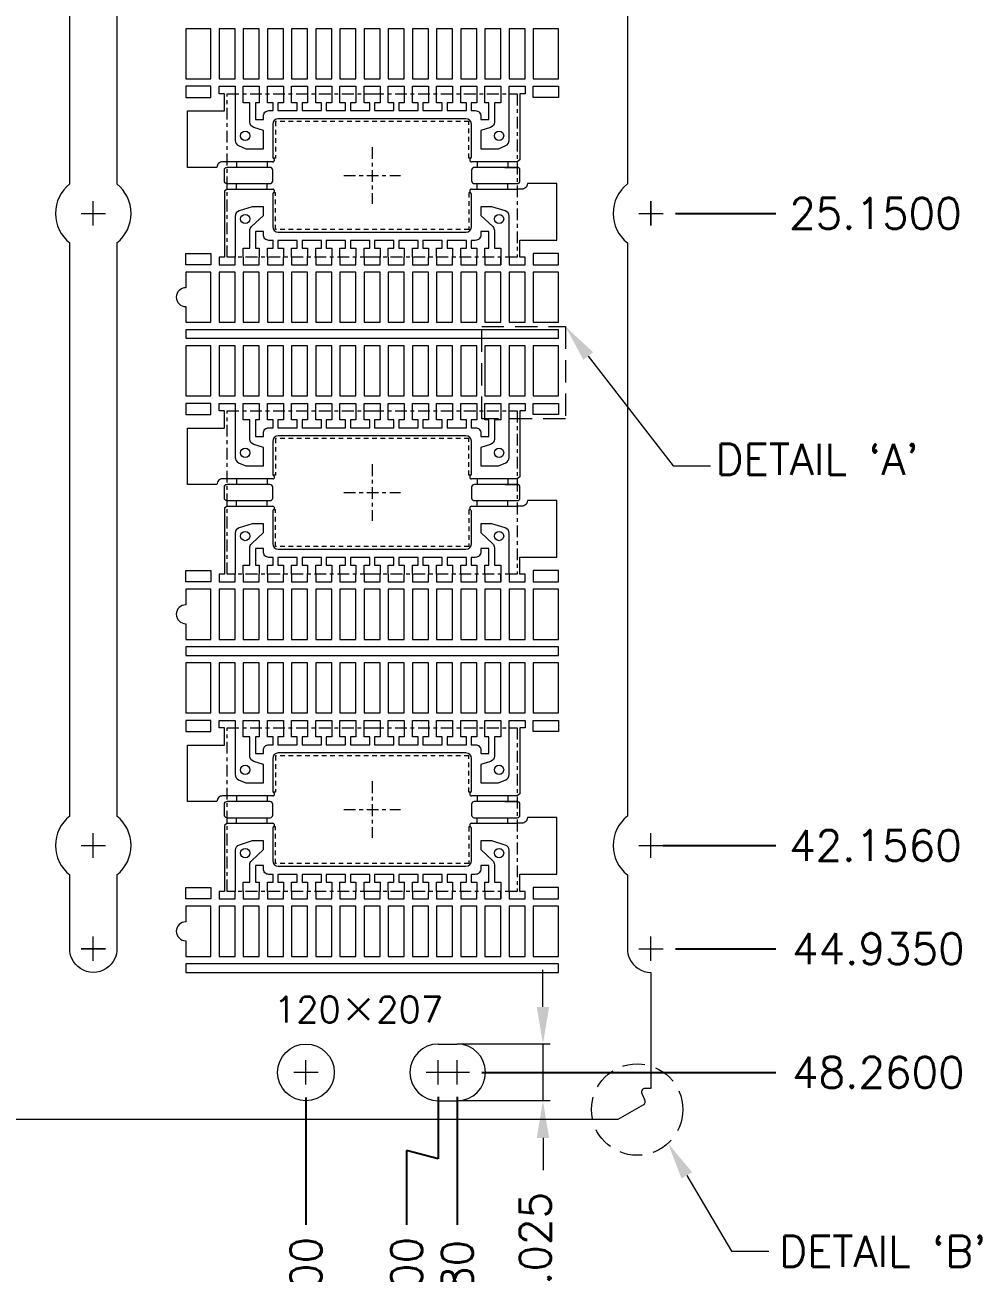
# Model space of a CAD drawing. Extents: x -116 to 0, y -11 to 99.
# Drawn here: x -82.67 to -56.95, y 32.88 to 66.46 of the extents above; entities that cross this region are included whole.
import ezdxf

# ---------------------------------------------------------------- set-up
doc = ezdxf.new("R2010")
doc.units = 0
for name, pattern in [('ACISOWELD', [3, 2, -1]), ('AM_ISO02W050', [7.5, 6, -1.5]), ('CENTER', [50.8, 31.75, -6.35, 6.35, -6.35]), ('HIDDEN2', [0.1875, 0.125, -0.0625])]:
    doc.linetypes.add(name, pattern=pattern)
doc.layers.get('0').update_dxf_attribs({"lineweight": 15})
for name, color, linetype, lineweight in [('AM_3', 6, 'AM_ISO02W050', 9), ('AM_4', 3, 'Continuous', 5), ('CEN', 1, 'CENTER', 13), ('OUTTER', 7, 'Continuous', 15), ('标注', 3, 'Continuous', 9)]:
    doc.layers.add(name, color=color, linetype=linetype, lineweight=lineweight)
doc.layers.add('DIM', color=3, linetype='Continuous')
doc.styles.add('SIMPLEX', font='SIMPLEX.SHX', dxfattribs={"height": 0.15})
doc.styles.get("Standard").update_dxf_attribs({"font": 'simplex.shx', "height": 0.8333})
doc.dimstyles.get("Standard").update_dxf_attribs({"dimtxt": 0.8333, "dimasz": 1, "dimexe": 0.06, "dimexo": 0.333, "dimgap": 0.3, "dimtad": 0, "dimtoh": 1, "dimdec": 4, "dimrnd": 0.0005, "dimzin": 0, "dimdsep": 46, "dimtxsty": 'Standard', "dimcen": 0, "dimadec": 0, "dimazin": 0, "dimtfac": 1, "dimtdec": 3, "dimtofl": 0, "dimtmove": 0, "dimatfit": 3, "dimfxl": 1, "dimtolj": 1, "dimtzin": 0, "dimarcsym": 0})

# ---------------------------------------------------------------- blocks, each defined once
blk = doc.blocks.new('210X120单元')
at = {"color": 7, "lineweight": 15}
for p, q in [((56.495, -89.15), (56.495, -90.021)), ((61.695, -89), (56.645, -89)), ((61.845, -90.021), (61.845, -89.15)), ((56.495, -90.158), (55.27, -90.158)), ((56.545, -90.108), (56.545, -90.108)), ((61.795, -90.108), (61.795, -90.108)), ((63.07, -90.158), (61.845, -90.158)), ((55.27, -90.893), (55.908, -90.893)), ((55.908, -90.893), (56.495, -90.893)), ((56.545, -90.943), (56.545, -90.943)), ((61.795, -90.943), (61.795, -90.943)), ((61.845, -90.893), (63.07, -90.893)), ((63.07, -90.893), (63.07, -90.893)), ((56.495, -91.03), (56.495, -91.9)), ((61.845, -91.9), (61.845, -91.03)), ((56.645, -92.05), (61.695, -92.05))]:
    blk.add_line(p, q, dxfattribs=at)
for points in [[(55.485, -88.325), (55.485, -89.585, 0.298093), (55.575, -89.722), (55.771, -89.808), (56.245, -89.808), (56.245, -89.313), (55.985, -89.23, -0.327255), (55.88, -89.087), (55.88, -88.57), (55.705, -88.57), (55.705, -88.325)], [(56.135, -88.325), (56.135, -88.57), (56.03, -88.57), (56.03, -89.02), (56.244, -89.02), (56.244, -88.93, -0.414214), (56.394, -88.78), (56.505, -88.78), (56.505, -88.57), (56.355, -88.57), (56.355, -88.325)], [(61.985, -88.325), (61.985, -88.57), (61.835, -88.57), (61.835, -88.78), (61.946, -88.78, -0.414214), (62.096, -88.93), (62.096, -89.02), (62.31, -89.02), (62.31, -88.57), (62.205, -88.57), (62.205, -88.325)], [(62.635, -88.325), (62.635, -88.57), (62.46, -88.57), (62.46, -89.087, -0.327255), (62.355, -89.23), (62.095, -89.313), (62.095, -89.808), (62.569, -89.808), (62.765, -89.722, 0.298093), (62.855, -89.585), (62.855, -88.325)], [(55.27, -90.743), (56.425, -90.743, 0.414214), (56.495, -90.673), (56.495, -90.378, 0.414214), (56.425, -90.308), (55.27, -90.308)], [(63.07, -90.308), (61.915, -90.308, 0.414214), (61.845, -90.378), (61.845, -90.673, 0.414214), (61.915, -90.743), (63.075, -90.743)], [(55.705, -92.725), (55.705, -92.48), (55.88, -92.48), (55.88, -92.009, -0.204962), (55.926, -91.901), (56.245, -91.597), (56.245, -91.367), (55.946, -91.367), (55.59, -91.478, 0.327774), (55.485, -91.621), (55.485, -92.725)], [(62.855, -92.725), (62.855, -91.621, 0.327774), (62.75, -91.478), (62.394, -91.367), (62.095, -91.367), (62.095, -91.597), (62.413, -91.901, -0.204962), (62.46, -92.009), (62.46, -92.48), (62.635, -92.48), (62.635, -92.725)], [(56.355, -92.725), (56.355, -92.48), (56.505, -92.48), (56.505, -92.27), (56.394, -92.27, -0.414214), (56.244, -92.12), (56.244, -92.03), (56.03, -92.03), (56.03, -92.48), (56.135, -92.48), (56.135, -92.725)], [(62.205, -92.725), (62.205, -92.48), (62.31, -92.48), (62.31, -92.03), (62.096, -92.03), (62.096, -92.12, -0.414214), (61.946, -92.27), (61.835, -92.27), (61.835, -92.48), (61.985, -92.48), (61.985, -92.725)]]:
    blk.add_lwpolyline(points, format="xyb", dxfattribs=at)
for points in [[(56.785, -88.325), (56.785, -88.57), (56.635, -88.57), (56.635, -88.78), (57.155, -88.78), (57.155, -88.57), (57.005, -88.57), (57.005, -88.325)], [(57.435, -88.325), (57.435, -88.57), (57.285, -88.57), (57.285, -88.78), (57.805, -88.78), (57.805, -88.57), (57.655, -88.57), (57.655, -88.325)], [(58.085, -88.325), (58.085, -88.57), (57.935, -88.57), (57.935, -88.78), (58.455, -88.78), (58.455, -88.57), (58.305, -88.57), (58.305, -88.325)], [(58.735, -88.325), (58.735, -88.57), (58.585, -88.57), (58.585, -88.78), (59.105, -88.78), (59.105, -88.57), (58.955, -88.57), (58.955, -88.325)], [(59.385, -88.325), (59.385, -88.57), (59.235, -88.57), (59.235, -88.78), (59.755, -88.78), (59.755, -88.57), (59.605, -88.57), (59.605, -88.325)], [(60.035, -88.325), (60.035, -88.57), (59.885, -88.57), (59.885, -88.78), (60.405, -88.78), (60.405, -88.57), (60.255, -88.57), (60.255, -88.325)], [(60.685, -88.325), (60.685, -88.57), (60.535, -88.57), (60.535, -88.78), (61.055, -88.78), (61.055, -88.57), (60.905, -88.57), (60.905, -88.325)], [(61.335, -88.325), (61.335, -88.57), (61.185, -88.57), (61.185, -88.78), (61.705, -88.78), (61.705, -88.57), (61.555, -88.57), (61.555, -88.325)], [(62.74, -90.308), (63.07, -90.308)], [(62.74, -90.743), (63.07, -90.743)], [(57.005, -92.725), (57.005, -92.48), (57.155, -92.48), (57.155, -92.27), (56.635, -92.27), (56.635, -92.48), (56.785, -92.48), (56.785, -92.725)], [(57.655, -92.725), (57.655, -92.48), (57.805, -92.48), (57.805, -92.27), (57.285, -92.27), (57.285, -92.48), (57.435, -92.48), (57.435, -92.725)], [(58.305, -92.725), (58.305, -92.48), (58.455, -92.48), (58.455, -92.27), (57.935, -92.27), (57.935, -92.48), (58.085, -92.48), (58.085, -92.725)], [(58.955, -92.725), (58.955, -92.48), (59.105, -92.48), (59.105, -92.27), (58.585, -92.27), (58.585, -92.48), (58.735, -92.48), (58.735, -92.725)], [(59.605, -92.725), (59.605, -92.48), (59.755, -92.48), (59.755, -92.27), (59.235, -92.27), (59.235, -92.48), (59.385, -92.48), (59.385, -92.725)], [(60.255, -92.725), (60.255, -92.48), (60.405, -92.48), (60.405, -92.27), (59.885, -92.27), (59.885, -92.48), (60.035, -92.48), (60.035, -92.725)], [(60.905, -92.725), (60.905, -92.48), (61.055, -92.48), (61.055, -92.27), (60.535, -92.27), (60.535, -92.48), (60.685, -92.48), (60.685, -92.725)], [(61.555, -92.725), (61.555, -92.48), (61.705, -92.48), (61.705, -92.27), (61.185, -92.27), (61.185, -92.48), (61.335, -92.48), (61.335, -92.725)]]:
    blk.add_lwpolyline(points, dxfattribs=at)
at = {"color": 6, "linetype": 'HIDDEN2', "lineweight": 9}
for points in [[(61.829, -90.058), (61.77, -90.058), (61.77, -89.075), (56.57, -89.075), (56.57, -90.058), (56.511, -90.058)], [(61.829, -90.993), (61.77, -90.993), (61.77, -91.975), (56.57, -91.975), (56.57, -90.993), (56.511, -90.993)]]:
    blk.add_lwpolyline(points, dxfattribs=at)
at = {"color": 7, "lineweight": 15}
for centre in [(55.756, -89.455), (62.584, -89.455), (55.756, -91.695), (62.584, -91.695)]:
    blk.add_circle(centre, 0.125, dxfattribs=at)
for centre, radius, start, end in [((56.645, -89.15), 0.15, 90, 180), ((61.695, -89.15), 0.15, 360, 90), ((56.545, -90.021), 0.05, 180, 240), ((56.495, -90.108), 0.05, 270, 0), ((56.495, -90.108), 0.05, 360, 60), ((61.845, -90.108), 0.05, 120, 180), ((61.845, -90.108), 0.05, 180, 270), ((61.795, -90.021), 0.05, 300, 0), ((56.495, -90.943), 0.05, 0, 90), ((56.545, -91.03), 0.05, 120, 180), ((56.495, -90.943), 0.05, 300, 360), ((61.845, -90.943), 0.05, 90, 180), ((56.645, -91.9), 0.15, 180, 270), ((61.695, -91.9), 0.15, 270, 0)]:
    blk.add_arc(centre, radius, start, end, dxfattribs=at)
at = {"lineweight": 15}
for centre, start, end in [((61.845, -90.943), 180, 240), ((61.795, -91.03), 360, 60)]:
    blk.add_arc(centre, 0.05, start, end, dxfattribs=at)
at = {"layer": 'AM_3', "linetype": 'CENTER', "lineweight": 9, "ltscale": 0.01}
blk.add_lwpolyline([(59.17, -92.725), (55.27, -92.725), (55.27, -88.325), (59.17, -88.325), (63.07, -88.325), (63.07, -92.725)], close=True, dxfattribs=at)
at = {"layer": 'CEN', "color": 1, "lineweight": 9, "ltscale": 0.01}
for points in [[(59.17, -89.763), (59.17, -91.288)], [(58.408, -90.525), (59.932, -90.525)]]:
    blk.add_lwpolyline(points, dxfattribs=at)
at = {"layer": '标注', "color": 1, "lineweight": 9}
for points in [[(55.522, -90.158), (55.522, -90.308)], [(56.345, -90.158), (56.345, -90.308)], [(61.995, -90.158), (61.995, -90.308)], [(62.818, -90.158), (62.818, -90.308)], [(55.522, -90.893), (55.522, -90.743)], [(56.345, -90.893), (56.345, -90.743)], [(61.995, -90.893), (61.995, -90.743)], [(62.818, -90.893), (62.818, -90.743)]]:
    blk.add_lwpolyline(points, dxfattribs=at)
blk = doc.blocks.new('框架')
at = {"color": 7, "lineweight": 15}
for p, q in [((-4.115, 2.2), (-4.115, 2.4)), ((-4.115, 2.4), (-3.685, 2.4)), ((-3.685, 2.4), (-3.685, 2.2)), ((-3.465, 2.2), (-3.465, 2.4)), ((-3.465, 2.4), (-3.035, 2.4)), ((-3.035, 2.4), (-3.035, 2.2)), ((-2.815, 2.2), (-2.815, 2.4)), ((-2.815, 2.4), (-2.385, 2.4)), ((-2.385, 2.4), (-2.385, 2.2)), ((-2.165, 2.2), (-2.165, 2.4)), ((-2.165, 2.4), (-1.735, 2.4)), ((-1.735, 2.4), (-1.735, 2.2)), ((-1.515, 2.2), (-1.515, 2.4)), ((-1.515, 2.4), (-1.085, 2.4)), ((-1.085, 2.4), (-1.085, 2.2)), ((-0.865, 2.2), (-0.865, 2.4)), ((-0.865, 2.4), (-0.435, 2.4)), ((-0.435, 2.4), (-0.435, 2.2)), ((-0.215, 2.2), (-0.215, 2.4)), ((-0.215, 2.4), (0, 2.4)), ((0, 2.4), (0.215, 2.4)), ((0.215, 2.4), (0.215, 2.2)), ((0.435, 2.2), (0.435, 2.4)), ((0.435, 2.4), (0.865, 2.4)), ((0.865, 2.4), (0.865, 2.2)), ((1.085, 2.2), (1.085, 2.4)), ((1.085, 2.4), (1.515, 2.4)), ((1.515, 2.4), (1.515, 2.2)), ((1.735, 2.2), (1.735, 2.4)), ((1.735, 2.4), (2.165, 2.4)), ((2.165, 2.4), (2.165, 2.2)), ((2.385, 2.2), (2.385, 2.4)), ((2.385, 2.4), (2.815, 2.4)), ((2.815, 2.4), (2.815, 2.2)), ((3.035, 2.2), (3.035, 2.4)), ((3.035, 2.4), (3.465, 2.4)), ((3.465, 2.4), (3.465, 2.2)), ((3.685, 2.2), (3.685, 2.4)), ((3.685, 2.4), (4.115, 2.4)), ((4.115, 2.4), (4.115, 2.2)), ((-3.975, 2.2), (-4.115, 2.2)), ((-3.975, 1.736), (-3.975, 2.2)), ((4.115, 2.2), (3.975, 2.2)), ((3.975, 2.2), (3.975, 0.424)), ((-3.975, -0.424), (-3.975, -2.2)), ((3.975, -2.2), (3.975, -1.736)), ((-3.975, -2.2), (-4.115, -2.2)), ((-4.115, -2.2), (-4.115, -2.4)), ((-3.685, -2.4), (-3.685, -2.2)), ((-3.465, -2.2), (-3.465, -2.4)), ((-3.035, -2.4), (-3.035, -2.2)), ((-2.815, -2.2), (-2.815, -2.4)), ((-2.385, -2.4), (-2.385, -2.2)), ((-2.165, -2.2), (-2.165, -2.4)), ((-1.735, -2.4), (-1.735, -2.2)), ((-1.515, -2.2), (-1.515, -2.4)), ((-1.085, -2.4), (-1.085, -2.2)), ((-0.865, -2.2), (-0.865, -2.4)), ((-0.435, -2.4), (-0.435, -2.2)), ((-0.215, -2.2), (-0.215, -2.4)), ((0.215, -2.4), (0.215, -2.2)), ((0.435, -2.2), (0.435, -2.4)), ((0.865, -2.4), (0.865, -2.2)), ((1.085, -2.2), (1.085, -2.4)), ((1.515, -2.4), (1.515, -2.2)), ((1.735, -2.2), (1.735, -2.4)), ((2.165, -2.4), (2.165, -2.2)), ((2.385, -2.2), (2.385, -2.4)), ((2.815, -2.4), (2.815, -2.2)), ((3.035, -2.2), (3.035, -2.4)), ((3.465, -2.2), (3.465, -2.4)), ((3.465, -2.4), (3.465, -2.2)), ((3.685, -2.2), (3.685, -2.4)), ((4.115, -2.2), (3.975, -2.2)), ((4.115, -2.4), (4.115, -2.2)), ((-4.115, -2.4), (-3.685, -2.4)), ((-3.465, -2.4), (-3.035, -2.4)), ((-2.815, -2.4), (-2.385, -2.4)), ((-2.165, -2.4), (-1.735, -2.4)), ((-1.515, -2.4), (-1.085, -2.4)), ((-0.865, -2.4), (-0.435, -2.4)), ((-0.215, -2.4), (0, -2.4)), ((0, -2.4), (0.215, -2.4)), ((0.435, -2.4), (0.865, -2.4)), ((1.085, -2.4), (1.515, -2.4)), ((1.735, -2.4), (2.165, -2.4)), ((2.385, -2.4), (2.815, -2.4)), ((3.035, -2.4), (3.465, -2.4)), ((3.685, -2.4), (4.115, -2.4))]:
    blk.add_line(p, q, dxfattribs=at)
for points in [[(-5.013, 2.1), (-4.335, 2.1), (-4.335, 2.4), (-5.013, 2.4)], [(-5.013, -2.1), (-4.335, -2.1), (-4.335, -2.4), (-5.013, -2.4)]]:
    blk.add_lwpolyline(points, close=True)
at = {"lineweight": 15}
for points in [[(5.013, 2.1), (4.335, 2.1), (4.335, 2.4), (5.013, 2.4)], [(5.013, -2.1), (4.335, -2.1), (4.335, -2.4), (5.013, -2.4)]]:
    blk.add_lwpolyline(points, close=True, dxfattribs=at)
at = {"color": 7, "lineweight": 15}
for points in [[(-3.9, 0.368), (-4.025, 0.368, 0.414214), (-4.175, 0.218), (-4.175, 0.216), (-4.964, 0.216), (-4.964, 1.736), (-3.975, 1.736)], [(-3.9, -0.218), (-3.905, -0.218, -0.414214), (-3.975, -0.148), (-3.975, 0.148, -0.414214), (-3.905, 0.218), (-3.9, 0.218)], [(3.9, -0.218), (3.905, -0.218, 0.414214), (3.975, -0.148), (3.975, 0.148, 0.414214), (3.905, 0.218), (3.9, 0.218)], [(3.975, -1.736), (4.964, -1.736), (4.964, -0.216), (4.175, -0.216), (4.175, -0.218, -0.414214), (4.025, -0.368), (3.9, -0.368), (3.9, -0.368)]]:
    blk.add_lwpolyline(points, format="xyb", dxfattribs=at)
for points in [[(3.975, 0.424), (3.9, 0.368)], [(-3.9, -0.368), (-3.975, -0.424)]]:
    blk.add_lwpolyline(points, dxfattribs=at)
at = {"layer": 'CEN', "color": 1, "lineweight": 9, "ltscale": 0.01}
for points in [[(0, 0.762), (0, -0.762)], [(-0.762, 0), (0.762, 0)]]:
    blk.add_lwpolyline(points, dxfattribs=at)
at = {"color": 1, "lineweight": -3}
blk.add_blockref('210X120单元', (-59.17, 90.525), dxfattribs=at)
blk = doc.blocks.new('*D4')
at = {"layer": 'Defpoints', "color": 0, "lineweight": -3, "transparency": 16777216}
for p in [(2185.835, 1164.239), (2193.664, 1119.304), (2196.692, 1119.304)]:
    blk.add_point(p, dxfattribs=at)
at = {"layer": '标注', "color": 0, "lineweight": -2, "transparency": 16777216}
blk.add_line((2193.997, 1119.304), (2196.692, 1119.304), dxfattribs=at)
at = {"layer": '标注', "color": 0, "lineweight": 9, "transparency": 16777216, "insert": (2199.452, 1119.304), "char_height": 0.8333, "attachment_point": 5}
blk.add_mtext('\\A1;44.9350', dxfattribs=at)
blk = doc.blocks.new('*D5')
at = {"layer": 'Defpoints', "color": 0, "lineweight": -3, "transparency": 16777216}
for p in [(2185.835, 1164.239), (2188.452, 1115.979), (2196.692, 1115.979)]:
    blk.add_point(p, dxfattribs=at)
at = {"layer": '标注', "color": 0, "lineweight": -2, "transparency": 16777216}
blk.add_line((2188.785, 1115.979), (2196.692, 1115.979), dxfattribs=at)
at = {"layer": '标注', "color": 0, "lineweight": 9, "transparency": 16777216, "insert": (2199.452, 1115.979), "char_height": 0.8333, "attachment_point": 5}
blk.add_mtext('\\A1;48.2600', dxfattribs=at)
blk = doc.blocks.new('*D6')
at = {"layer": 'Defpoints', "color": 0, "lineweight": -3, "transparency": 16777216}
for p in [(2185.835, 1164.239), (2184.055, 1115.633), (2184.055, 1111.874)]:
    blk.add_point(p, dxfattribs=at)
at = {"layer": '标注', "color": 0, "lineweight": -2, "transparency": 16777216}
blk.add_line((2184.055, 1115.3), (2184.055, 1111.874), dxfattribs=at)
at = {"layer": '标注', "color": 0, "lineweight": 9, "transparency": 16777216, "insert": (2184.055, 1109.59), "char_height": 0.8333, "attachment_point": 5, "rotation": 90}
blk.add_mtext('\\A1;1.7800', dxfattribs=at)
blk = doc.blocks.new('*D7')
at = {"layer": 'Defpoints', "color": 0, "lineweight": -3, "transparency": 16777216}
for p in [(2185.835, 1164.239), (2159.337, 1114.709), (2161.904, 1114.709)]:
    blk.add_point(p, dxfattribs=at)
at = {"layer": '标注', "color": 0, "lineweight": -2, "transparency": 16777216}
blk.add_line((2161.571, 1114.709), (2159.337, 1114.709), dxfattribs=at)
at = {"layer": '标注', "color": 0, "lineweight": 9, "transparency": 16777216, "insert": (2154.672, 1114.709), "char_height": 0.8333, "attachment_point": 5}
blk.add_mtext('\\A1;(REF.)49.5300', dxfattribs=at)
blk = doc.blocks.new('*D8')
at = {"layer": 'Defpoints', "color": 0, "lineweight": -3, "transparency": 16777216}
for p in [(2185.835, 1164.239), (2159.337, 1118.669), (2165.822, 1118.669)]:
    blk.add_point(p, dxfattribs=at)
at = {"layer": '标注', "color": 0, "lineweight": -2, "transparency": 16777216}
blk.add_line((2165.489, 1118.669), (2159.337, 1118.669), dxfattribs=at)
at = {"layer": '标注', "color": 0, "lineweight": 9, "transparency": 16777216, "insert": (2156.577, 1118.669), "char_height": 0.8333, "attachment_point": 5}
blk.add_mtext('\\A1;45.5700', dxfattribs=at)
blk = doc.blocks.new('*D9')
at = {"layer": 'Defpoints', "color": 0, "lineweight": -3, "transparency": 16777216}
for p in [(2185.835, 1164.239), (2159.337, 1123.049), (2170.073, 1123.049)]:
    blk.add_point(p, dxfattribs=at)
at = {"layer": '标注', "color": 0, "lineweight": -2, "transparency": 16777216}
blk.add_line((2169.74, 1123.049), (2159.337, 1123.049), dxfattribs=at)
at = {"layer": '标注', "color": 0, "lineweight": 9, "transparency": 16777216, "insert": (2156.735, 1123.049), "char_height": 0.8333, "attachment_point": 5}
blk.add_mtext('\\A1;41.1900', dxfattribs=at)
blk = doc.blocks.new('*D10')
at = {"layer": 'Defpoints', "color": 0, "lineweight": -3, "transparency": 16777216}
for p in [(2185.835, 1164.239), (2159.337, 1131.579), (2170.073, 1131.579)]:
    blk.add_point(p, dxfattribs=at)
at = {"layer": '标注', "color": 0, "lineweight": -2, "transparency": 16777216}
blk.add_line((2169.74, 1131.579), (2159.337, 1131.579), dxfattribs=at)
at = {"layer": '标注', "color": 0, "lineweight": 9, "transparency": 16777216, "insert": (2156.577, 1131.579), "char_height": 0.8333, "attachment_point": 5}
blk.add_mtext('\\A1;32.6600', dxfattribs=at)
blk = doc.blocks.new('*D11')
at = {"layer": 'Defpoints', "color": 0, "lineweight": -3, "transparency": 16777216}
for p in [(2185.835, 1164.239), (2159.337, 1140.109), (2170.073, 1140.109)]:
    blk.add_point(p, dxfattribs=at)
at = {"layer": '标注', "color": 0, "lineweight": -2, "transparency": 16777216}
blk.add_line((2169.74, 1140.109), (2159.337, 1140.109), dxfattribs=at)
at = {"layer": '标注', "color": 0, "lineweight": 9, "transparency": 16777216, "insert": (2156.656, 1140.109), "char_height": 0.8333, "attachment_point": 5}
blk.add_mtext('\\A1;24.1300', dxfattribs=at)
blk = doc.blocks.new('*D26')
at = {"layer": 'Defpoints', "color": 0, "lineweight": -3, "transparency": 16777216}
for p in [(2185.835, 1164.239), (2188.123, 1115.651), (2188.123, 1111.874)]:
    blk.add_point(p, dxfattribs=at)
at = {"layer": '标注', "color": 0, "lineweight": -2, "transparency": 16777216}
blk.add_line((2188.123, 1115.318), (2188.123, 1111.874), dxfattribs=at)
at = {"layer": '标注', "color": 0, "lineweight": 9, "transparency": 16777216, "insert": (2188.123, 1109.51), "char_height": 0.8333, "attachment_point": 5, "rotation": 90}
blk.add_mtext('\\A1;2.2880', dxfattribs=at)
blk = doc.blocks.new('*D27')
at = {"layer": 'Defpoints', "color": 0, "lineweight": -3, "transparency": 16777216}
for p in [(2185.835, 1164.239), (2187.615, 1115.651), (2186.763, 1111.874)]:
    blk.add_point(p, dxfattribs=at)
at = {"layer": '标注', "color": 0, "lineweight": -2, "transparency": 16777216}
for p, q in [((2187.615, 1115.318), (2187.615, 1113.651)), ((2187.615, 1113.651), (2186.763, 1113.874)), ((2186.763, 1113.874), (2186.763, 1111.874))]:
    blk.add_line(p, q, dxfattribs=at)
at = {"layer": '标注', "color": 0, "lineweight": 9, "transparency": 16777216, "insert": (2186.763, 1109.59), "char_height": 0.8333, "attachment_point": 5, "rotation": 90}
blk.add_mtext('\\A1;1.7800', dxfattribs=at)
blk = doc.blocks.new('*D30')
at = {"layer": 'Defpoints', "color": 0, "lineweight": -3, "transparency": 16777216}
for p in [(2185.835, 1164.239), (2193.664, 1139.089), (2196.692, 1139.089)]:
    blk.add_point(p, dxfattribs=at)
at = {"layer": '标注', "color": 0, "lineweight": -2, "transparency": 16777216}
blk.add_line((2193.997, 1139.089), (2196.692, 1139.089), dxfattribs=at)
at = {"layer": '标注', "color": 0, "lineweight": 9, "transparency": 16777216, "insert": (2199.373, 1139.089), "char_height": 0.8333, "attachment_point": 5}
blk.add_mtext('\\A1;25.1500', dxfattribs=at)
blk = doc.blocks.new('*D36')
at = {"layer": 'Defpoints', "color": 0, "lineweight": -3, "transparency": 16777216}
for p in [(2185.835, 1164.239), (2173.123, 1115.651), (2173.123, 1111.874)]:
    blk.add_point(p, dxfattribs=at)
at = {"layer": '标注', "color": 0, "lineweight": -2, "transparency": 16777216}
blk.add_line((2173.123, 1115.318), (2173.123, 1111.874), dxfattribs=at)
at = {"layer": '标注', "color": 0, "lineweight": 9, "transparency": 16777216, "insert": (2173.123, 1109.272), "char_height": 0.8333, "attachment_point": 5, "rotation": 90}
blk.add_mtext('\\A1;12.7120', dxfattribs=at)
blk = doc.blocks.new('*D37')
at = {"layer": 'Defpoints', "color": 0, "lineweight": -3, "transparency": 16777216}
for p in [(2185.835, 1164.239), (2172.615, 1115.651), (2171.854, 1111.874)]:
    blk.add_point(p, dxfattribs=at)
at = {"layer": '标注', "color": 0, "lineweight": -2, "transparency": 16777216}
for p, q in [((2172.615, 1115.318), (2172.615, 1113.651)), ((2172.615, 1113.651), (2171.854, 1113.874)), ((2171.854, 1113.874), (2171.854, 1111.874))]:
    blk.add_line(p, q, dxfattribs=at)
at = {"layer": '标注', "color": 0, "lineweight": 9, "transparency": 16777216, "insert": (2171.854, 1109.193), "char_height": 0.8333, "attachment_point": 5, "rotation": 90}
blk.add_mtext('\\A1;13.2200', dxfattribs=at)
blk = doc.blocks.new('*D38')
at = {"layer": 'Defpoints', "color": 0, "lineweight": -3, "transparency": 16777216}
for p in [(2185.835, 1164.239), (2169.055, 1115.651), (2169.055, 1111.874)]:
    blk.add_point(p, dxfattribs=at)
at = {"layer": '标注', "color": 0, "lineweight": -2, "transparency": 16777216}
blk.add_line((2169.055, 1115.318), (2169.055, 1111.874), dxfattribs=at)
at = {"layer": '标注', "color": 0, "lineweight": 9, "transparency": 16777216, "insert": (2169.055, 1109.193), "char_height": 0.8333, "attachment_point": 5, "rotation": 90}
blk.add_mtext('\\A1;16.7800', dxfattribs=at)
blk = doc.blocks.new('*D40')
at = {"layer": 'Defpoints', "color": 0, "lineweight": -3, "transparency": 16777216}
for p in [(2185.835, 1164.239), (2193.335, 1122.083), (2196.692, 1122.083)]:
    blk.add_point(p, dxfattribs=at)
at = {"layer": '标注', "color": 0, "lineweight": -2, "transparency": 16777216}
blk.add_line((2193.668, 1122.083), (2196.692, 1122.083), dxfattribs=at)
at = {"layer": '标注', "color": 0, "lineweight": 9, "transparency": 16777216, "insert": (2199.373, 1122.083), "char_height": 0.8333, "attachment_point": 5}
blk.add_mtext('\\A1;42.1560', dxfattribs=at)

msp = doc.modelspace()

# ---------------------------------------------------------------- linework, layer by layer
at = {"lineweight": 13}
for p, q in [((-66.46163, 43.59071), (-66.46163, 41.60482)), ((-65.82663, 40.96982), (-65.82663, 37.84802)), ((-66.06139, 37.68905), (-65.99827, 37.55181)), ((-65.82663, 37.84802), (-65.98063, 37.84802)), ((-66.02903, 37.40623), (-66.71563, 37.00982)), ((-77.07394, 37.00982), (-92.96523, 37.00982)), ((-66.71563, 37.00982), (-77.07394, 37.00982))]:
    msp.add_line(p, q, dxfattribs=at)
for p, q in [((-71.54663, 39.04182), (-71.03863, 39.04182)), ((-71.54663, 37.51782), (-71.03863, 37.51782))]:
    msp.add_line(p, q)
msp.add_lwpolyline([(-66.46163, 83.21482), (-66.46163, 79.18894, 0.48038449), (-66.46163, 77.60271), (-66.46163, 62.18294, 0.48038449), (-66.46163, 60.59671), (-66.46163, 45.17694)], format="xyb", dxfattribs=at)
msp.add_circle((-75.10663, 38.27982), 0.762)
for centre, radius, start, end in [((-65.82663, 41.60482), 0.635, 180, 204.462428), ((-65.82663, 41.60482), 0.635, 204.462428, 270), ((-65.98063, 37.74802), 0.1, 90, 216.136741), ((-66.07903, 37.49284), 0.1, 300, 36.136741)]:
    msp.add_arc(centre, radius, start, end, dxfattribs=at)
for centre, start, end in [((-71.54663, 38.27982), 90, 270), ((-71.03863, 38.27982), 270, 90)]:
    msp.add_arc(centre, 0.762, start, end)
at = {"layer": 'AM_4'}
for p, q in [((-65.16469, 41.60482), (-63.4933, 41.60482)), ((-68.73196, 40.04182), (-68.73196, 41.04182)), ((-68.53602, 39.04182), (-71.03863, 39.04182)), ((-68.73196, 39.04182), (-68.73196, 37.51782)), ((-70.37669, 38.27982), (-63.4933, 38.27982)), ((-68.53602, 37.51782), (-71.03863, 37.51782)), ((-68.72846, 36.51782), (-68.72846, 35.65211)), ((-75.10663, 34.67649), (-75.10663, 34.17421))]:
    msp.add_line(p, q, dxfattribs=at)
for points in [[(-67.51189, 57.55205), (-65.22603, 54.598), (-64.22603, 54.598)], [(-64.86115, 35.5087), (-63.65951, 33.4679), (-62.65951, 33.4679)]]:
    msp.add_lwpolyline(points, dxfattribs=at)
at = {"layer": 'CEN'}
for p, q in [((-80.82663, 61.06121), (-80.82663, 61.71843)), ((-65.82663, 61.71843), (-65.82663, 61.06121)), ((-65.82663, 61.06121), (-65.82663, 61.71843)), ((-81.15524, 61.38982), (-80.49802, 61.38982)), ((-66.15524, 61.38982), (-65.49802, 61.38982)), ((-66.15524, 61.38982), (-65.49802, 61.38982)), ((-80.82663, 44.05521), (-80.82663, 44.71243)), ((-65.82663, 44.05521), (-65.82663, 44.71243)), ((-81.15524, 44.38382), (-80.49802, 44.38382)), ((-66.15524, 44.38382), (-65.49802, 44.38382)), ((-80.82663, 41.27621), (-80.82663, 41.93344)), ((-80.82663, 41.27621), (-80.82663, 41.93344)), ((-65.82663, 41.27621), (-65.82663, 41.93344)), ((-80.49802, 41.60482), (-81.15524, 41.60482)), ((-81.15524, 41.60482), (-80.49802, 41.60482)), ((-66.15524, 41.60482), (-65.49802, 41.60482)), ((-75.10663, 37.95121), (-75.10663, 38.60844)), ((-71.54663, 37.95121), (-71.54663, 38.60844)), ((-71.03863, 37.95121), (-71.03863, 38.60844)), ((-74.77802, 38.27982), (-75.43524, 38.27982)), ((-71.21802, 38.27982), (-71.87524, 38.27982)), ((-70.71002, 38.27982), (-71.36724, 38.27982))]:
    msp.add_line(p, q, dxfattribs=at)
at = {"layer": 'Defpoints', "linetype": 'ByBlock'}
for p in [(-71.03863, 38.27982), (-66.71563, 37.00982), (-66.71563, 37.00982)]:
    msp.add_point(p, dxfattribs=at)
at = {"layer": 'DIM'}
for points in [[(-67.6437, 57.45006), (-68.12387, 58.34293), (-67.38008, 57.65405)], [(-68.89863, 40.04182), (-68.5653, 40.04182), (-68.73196, 39.04182)], [(-68.89863, 36.51782), (-68.5653, 36.51782), (-68.73196, 37.51782)], [(-65.00477, 35.42413), (-65.36854, 36.37041), (-64.71753, 35.59326)]]:
    msp.add_solid(points, dxfattribs=at)
at = {"layer": 'OUTTER'}
for points in [[(-81.46163, 62.18294), (-81.46163, 77.60271, -0.48038448), (-81.46163, 79.18894), (-81.46163, 83.21482, -0.41421356), (-80.82663, 83.84982, -0.41421356), (-80.19163, 83.21482), (-80.19163, 79.18894, -0.48038449), (-80.19163, 77.60271), (-80.19163, 62.18294)], [(-80.19163, 43.59071), (-80.19163, 41.60482, -0.10714468), (-80.24863, 41.34187, -0.29402004), (-80.82663, 40.96982, -0.29402004), (-81.40463, 41.34187, -0.10714468), (-81.46163, 41.60482), (-81.46163, 43.59071)]]:
    msp.add_lwpolyline(points, format="xyb", dxfattribs=at)
for points in [[(-77.66163, 66.35982), (-78.34013, 66.35982), (-78.34013, 65.00982), (-77.66163, 65.00982)], [(-77.01163, 66.35982), (-77.44163, 66.35982), (-77.44163, 65.00982), (-77.01163, 65.00982)], [(-76.36163, 66.35982), (-76.79163, 66.35982), (-76.79163, 65.00982), (-76.36163, 65.00982)], [(-75.71163, 66.35982), (-76.14163, 66.35982), (-76.14163, 65.00982), (-75.71163, 65.00982)], [(-75.06163, 66.35982), (-75.49163, 66.35982), (-75.49163, 65.00982), (-75.06163, 65.00982)], [(-74.41163, 66.35982), (-74.84163, 66.35982), (-74.84163, 65.00982), (-74.41163, 65.00982)], [(-73.76163, 66.35982), (-74.19163, 66.35982), (-74.19163, 65.00982), (-73.76163, 65.00982)], [(-73.11163, 66.35982), (-73.54163, 66.35982), (-73.54163, 65.00982), (-73.11163, 65.00982)], [(-72.46163, 66.35982), (-72.89163, 66.35982), (-72.89163, 65.00982), (-72.46163, 65.00982)], [(-71.81163, 66.35982), (-72.24163, 66.35982), (-72.24163, 65.00982), (-71.81163, 65.00982)], [(-71.16163, 66.35982), (-71.59163, 66.35982), (-71.59163, 65.00982), (-71.16163, 65.00982)], [(-70.51163, 66.35982), (-70.94163, 66.35982), (-70.94163, 65.00982), (-70.51163, 65.00982)], [(-69.86163, 66.35982), (-70.29163, 66.35982), (-70.29163, 65.00982), (-69.86163, 65.00982)], [(-69.21163, 66.35982), (-69.64163, 66.35982), (-69.64163, 65.00982), (-69.21163, 65.00982)], [(-68.31313, 66.35982), (-68.99163, 66.35982), (-68.99163, 65.00982), (-68.31313, 65.00982)], [(-77.01163, 59.80982), (-77.44163, 59.80982), (-77.44163, 58.45982), (-77.01163, 58.45982)], [(-76.36163, 59.80982), (-76.79163, 59.80982), (-76.79163, 58.45982), (-76.36163, 58.45982)], [(-75.71163, 59.80982), (-76.14163, 59.80982), (-76.14163, 58.45982), (-75.71163, 58.45982)], [(-75.06163, 59.80982), (-75.49163, 59.80982), (-75.49163, 58.45982), (-75.06163, 58.45982)], [(-74.41163, 59.80982), (-74.84163, 59.80982), (-74.84163, 58.45982), (-74.41163, 58.45982)], [(-73.76163, 59.80982), (-74.19163, 59.80982), (-74.19163, 58.45982), (-73.76163, 58.45982)], [(-73.11163, 59.80982), (-73.54163, 59.80982), (-73.54163, 58.45982), (-73.11163, 58.45982)], [(-72.46163, 59.80982), (-72.89163, 59.80982), (-72.89163, 58.45982), (-72.46163, 58.45982)], [(-71.81163, 59.80982), (-72.24163, 59.80982), (-72.24163, 58.45982), (-71.81163, 58.45982)], [(-71.16163, 59.80982), (-71.59163, 59.80982), (-71.59163, 58.45982), (-71.16163, 58.45982)], [(-70.51163, 59.80982), (-70.94163, 59.80982), (-70.94163, 58.45982), (-70.51163, 58.45982)], [(-69.86163, 59.80982), (-70.29163, 59.80982), (-70.29163, 58.45982), (-69.86163, 58.45982)], [(-69.21163, 59.80982), (-69.64163, 59.80982), (-69.64163, 58.45982), (-69.21163, 58.45982)], [(-68.31313, 59.80982), (-68.99163, 59.80982), (-68.99163, 58.45982), (-68.31313, 58.45982)], [(-68.31313, 58.25982), (-78.34013, 58.25982), (-78.34013, 58.02982), (-68.31313, 58.02982)], [(-77.66163, 57.82982), (-78.34013, 57.82982), (-78.34013, 56.47982), (-77.66163, 56.47982)], [(-77.01163, 57.82982), (-77.44163, 57.82982), (-77.44163, 56.47982), (-77.01163, 56.47982)], [(-76.36163, 57.82982), (-76.79163, 57.82982), (-76.79163, 56.47982), (-76.36163, 56.47982)], [(-75.71163, 57.82982), (-76.14163, 57.82982), (-76.14163, 56.47982), (-75.71163, 56.47982)], [(-75.06163, 57.82982), (-75.49163, 57.82982), (-75.49163, 56.47982), (-75.06163, 56.47982)], [(-74.41163, 57.82982), (-74.84163, 57.82982), (-74.84163, 56.47982), (-74.41163, 56.47982)], [(-73.76163, 57.82982), (-74.19163, 57.82982), (-74.19163, 56.47982), (-73.76163, 56.47982)], [(-73.11163, 57.82982), (-73.54163, 57.82982), (-73.54163, 56.47982), (-73.11163, 56.47982)], [(-72.46163, 57.82982), (-72.89163, 57.82982), (-72.89163, 56.47982), (-72.46163, 56.47982)], [(-71.81163, 57.82982), (-72.24163, 57.82982), (-72.24163, 56.47982), (-71.81163, 56.47982)], [(-71.16163, 57.82982), (-71.59163, 57.82982), (-71.59163, 56.47982), (-71.16163, 56.47982)], [(-70.51163, 57.82982), (-70.94163, 57.82982), (-70.94163, 56.47982), (-70.51163, 56.47982)], [(-69.86163, 57.82982), (-70.29163, 57.82982), (-70.29163, 56.47982), (-69.86163, 56.47982)], [(-69.21163, 57.82982), (-69.64163, 57.82982), (-69.64163, 56.47982), (-69.21163, 56.47982)], [(-68.31313, 57.82982), (-68.99163, 57.82982), (-68.99163, 56.47982), (-68.31313, 56.47982)], [(-77.01163, 51.27982), (-77.44163, 51.27982), (-77.44163, 49.92982), (-77.01163, 49.92982)], [(-76.36163, 51.27982), (-76.79163, 51.27982), (-76.79163, 49.92982), (-76.36163, 49.92982)], [(-75.71163, 51.27982), (-76.14163, 51.27982), (-76.14163, 49.92982), (-75.71163, 49.92982)], [(-75.06163, 51.27982), (-75.49163, 51.27982), (-75.49163, 49.92982), (-75.06163, 49.92982)], [(-74.41163, 51.27982), (-74.84163, 51.27982), (-74.84163, 49.92982), (-74.41163, 49.92982)], [(-73.76163, 51.27982), (-74.19163, 51.27982), (-74.19163, 49.92982), (-73.76163, 49.92982)], [(-73.11163, 51.27982), (-73.54163, 51.27982), (-73.54163, 49.92982), (-73.11163, 49.92982)], [(-72.46163, 51.27982), (-72.89163, 51.27982), (-72.89163, 49.92982), (-72.46163, 49.92982)], [(-71.81163, 51.27982), (-72.24163, 51.27982), (-72.24163, 49.92982), (-71.81163, 49.92982)], [(-71.16163, 51.27982), (-71.59163, 51.27982), (-71.59163, 49.92982), (-71.16163, 49.92982)], [(-70.51163, 51.27982), (-70.94163, 51.27982), (-70.94163, 49.92982), (-70.51163, 49.92982)], [(-69.86163, 51.27982), (-70.29163, 51.27982), (-70.29163, 49.92982), (-69.86163, 49.92982)], [(-69.21163, 51.27982), (-69.64163, 51.27982), (-69.64163, 49.92982), (-69.21163, 49.92982)], [(-68.31313, 51.27982), (-68.99163, 51.27982), (-68.99163, 49.92982), (-68.31313, 49.92982)], [(-68.31313, 49.72982), (-78.34013, 49.72982), (-78.34013, 49.49982), (-68.31313, 49.49982)], [(-77.66163, 49.29982), (-78.34013, 49.29982), (-78.34013, 47.94982), (-77.66163, 47.94982)], [(-77.01163, 49.29982), (-77.44163, 49.29982), (-77.44163, 47.94982), (-77.01163, 47.94982)], [(-76.36163, 49.29982), (-76.79163, 49.29982), (-76.79163, 47.94982), (-76.36163, 47.94982)], [(-75.71163, 49.29982), (-76.14163, 49.29982), (-76.14163, 47.94982), (-75.71163, 47.94982)], [(-75.06163, 49.29982), (-75.49163, 49.29982), (-75.49163, 47.94982), (-75.06163, 47.94982)], [(-74.41163, 49.29982), (-74.84163, 49.29982), (-74.84163, 47.94982), (-74.41163, 47.94982)], [(-73.76163, 49.29982), (-74.19163, 49.29982), (-74.19163, 47.94982), (-73.76163, 47.94982)], [(-73.11163, 49.29982), (-73.54163, 49.29982), (-73.54163, 47.94982), (-73.11163, 47.94982)], [(-72.46163, 49.29982), (-72.89163, 49.29982), (-72.89163, 47.94982), (-72.46163, 47.94982)], [(-71.81163, 49.29982), (-72.24163, 49.29982), (-72.24163, 47.94982), (-71.81163, 47.94982)], [(-71.16163, 49.29982), (-71.59163, 49.29982), (-71.59163, 47.94982), (-71.16163, 47.94982)], [(-70.51163, 49.29982), (-70.94163, 49.29982), (-70.94163, 47.94982), (-70.51163, 47.94982)], [(-69.86163, 49.29982), (-70.29163, 49.29982), (-70.29163, 47.94982), (-69.86163, 47.94982)], [(-69.21163, 49.29982), (-69.64163, 49.29982), (-69.64163, 47.94982), (-69.21163, 47.94982)], [(-68.31313, 49.29982), (-68.99163, 49.29982), (-68.99163, 47.94982), (-68.31313, 47.94982)], [(-77.01163, 42.74982), (-77.44163, 42.74982), (-77.44163, 41.39982), (-77.01163, 41.39982)], [(-76.36163, 42.74982), (-76.79163, 42.74982), (-76.79163, 41.39982), (-76.36163, 41.39982)], [(-75.71163, 42.74982), (-76.14163, 42.74982), (-76.14163, 41.39982), (-75.71163, 41.39982)], [(-75.06163, 42.74982), (-75.49163, 42.74982), (-75.49163, 41.39982), (-75.06163, 41.39982)], [(-74.41163, 42.74982), (-74.84163, 42.74982), (-74.84163, 41.39982), (-74.41163, 41.39982)], [(-73.76163, 42.74982), (-74.19163, 42.74982), (-74.19163, 41.39982), (-73.76163, 41.39982)], [(-73.11163, 42.74982), (-73.54163, 42.74982), (-73.54163, 41.39982), (-73.11163, 41.39982)], [(-72.46163, 42.74982), (-72.89163, 42.74982), (-72.89163, 41.39982), (-72.46163, 41.39982)], [(-71.81163, 42.74982), (-72.24163, 42.74982), (-72.24163, 41.39982), (-71.81163, 41.39982)], [(-71.16163, 42.74982), (-71.59163, 42.74982), (-71.59163, 41.39982), (-71.16163, 41.39982)], [(-70.51163, 42.74982), (-70.94163, 42.74982), (-70.94163, 41.39982), (-70.51163, 41.39982)], [(-69.86163, 42.74982), (-70.29163, 42.74982), (-70.29163, 41.39982), (-69.86163, 41.39982)], [(-69.21163, 42.74982), (-69.64163, 42.74982), (-69.64163, 41.39982), (-69.21163, 41.39982)], [(-68.31313, 42.74982), (-68.99163, 42.74982), (-68.99163, 41.39982), (-68.31313, 41.39982)], [(-68.31313, 41.19982), (-78.34013, 41.19982), (-78.34013, 40.96982), (-68.31313, 40.96982)]]:
    msp.add_lwpolyline(points, close=True, dxfattribs=at)
for points in [[(-81.46163, 45.17694), (-81.46163, 60.59671)], [(-80.19163, 60.59671), (-80.19163, 45.17694)]]:
    msp.add_lwpolyline(points, dxfattribs=at)
for points in [[(-77.66163, 59.80982), (-78.34013, 59.80982), (-78.34013, 59.38882, 1), (-78.34013, 58.88082), (-78.34013, 58.45982), (-77.66163, 58.45982)], [(-77.66163, 51.27982), (-78.34013, 51.27982), (-78.34013, 50.85882, 1), (-78.34013, 50.35082), (-78.34013, 49.92982), (-77.66163, 49.92982)], [(-77.66163, 42.74982), (-78.34013, 42.74982), (-78.34013, 42.32882, 1), (-78.34013, 41.82082), (-78.34013, 41.39982), (-77.66163, 41.39982)]]:
    msp.add_lwpolyline(points, format="xyb", close=True, dxfattribs=at)
for centre, start, end in [((-80.82663, 61.38982), 128.682185, 231.317815), ((-80.82663, 61.38982), 308.682185, 51.317815), ((-65.82663, 61.38982), 128.682185, 231.317815), ((-80.82663, 44.38382), 128.682185, 231.317815), ((-80.82663, 44.38382), 308.682185, 51.317815), ((-65.82663, 44.38382), 128.682185, 231.317815)]:
    msp.add_arc(centre, 1.016, start, end, dxfattribs=at)
at = {"layer": '标注', "linetype": 'ACISOWELD', "lineweight": 9, "ltscale": 0.3}
msp.add_lwpolyline([(-70.37981, 58.34293), (-68.12387, 58.34293), (-68.12387, 55.86221), (-70.37981, 55.86221)], close=True, dxfattribs=at)
msp.add_circle((-66.19693, 37.27875), 1.22935, dxfattribs=at)

# ---------------------------------------------------------------- block references
at = {"layer": '标注', "lineweight": 9}
for p in [(-73.32663, 62.40982), (-73.32663, 45.34982)]:
    msp.add_blockref('框架', p, dxfattribs=at)
at = {"layer": '标注', "color": 0, "lineweight": 9}
msp.add_blockref('框架', (-73.32663, 53.87982), dxfattribs=at)

# ---------------------------------------------------------------- texts
at = {"layer": '标注', "lineweight": 9, "char_height": 0.8333333, "attachment_point": 1, "style": 'SIMPLEX'}
for s, insert in [("\\A1;DETAIL `A'", (-64.0863, 55.18966)), ("\\A1;DETAIL `B'", (-62.37617, 33.88457))]:
    msp.add_mtext(s, dxfattribs=dict(at, insert=insert))
at = {"layer": '标注', "lineweight": 9, "insert": (-71.41635, 39.96949), "char_height": 0.7, "width": 7.7711061, "attachment_point": 6, "style": 'SIMPLEX'}
msp.add_mtext('\\A1;120\\f宋体|b0|i0|c134|p2;×\\Fsimplex.shx|c134;207', dxfattribs=at)
at = {"layer": '标注', "lineweight": 9, "insert": (-68.93968, 31.45536), "char_height": 0.8333333, "attachment_point": 5, "rotation": 90, "style": 'SIMPLEX'}
msp.add_mtext('\\A1;1.524%%P0.025', dxfattribs=at)

# ---------------------------------------------------------------- dimensions: what is measured, and where the dimension line sits
at = {"layer": '标注', "lineweight": 9}
dim = msp.add_ordinate_dim(feature_location=(-97.25741, 37.00982), offset=(-2.56742, 0), dtype=0, origin=(-73.32663, 86.53982), text='(REF.)<>', dimstyle='Standard', override={"dimdec": 4}, dxfattribs=at)
dim.commit()
dim.dimension.update_dxf_attribs({"geometry": '*D7', "text_midpoint": (-104.48974, 37.00982), "insert": (-2259.16172, -1077.69949)})
for feature_location, offset, dtype, override, picture, middle in [((-93.34013, 40.96982), (-6.48471, 0), 0, {"dimdec": 4}, '*D8', (-102.58506, 40.96982)), ((-89.08891, 53.87982), (-10.73593, 0), 0, {"dimdec": 4}, '*D10', (-102.58506, 53.87982)), ((-89.08891, 62.40982), (-10.73593, 0), 0, {"dimdec": 4}, '*D11', (-102.5057, 62.40982)), ((-89.08891, 45.34982), (-10.73593, 0), 0, {"dimdec": 4}, '*D9', (-102.42633, 45.34982)), ((-90.10663, 37.95121), (0, -3.777), 1, {"dimdec": 4}, '*D38', (-90.10663, 31.49336)), ((-86.54663, 37.95121), (-0.76158, -3.777), 1, {"dimdec": 4}, '*D37', (-87.30822, 31.49336)), ((-86.03863, 37.95121), (0, -3.777), 1, {"dimdec": 4}, '*D36', (-86.03863, 31.57272)), ((-75.10663, 37.93316), (0, -3.75894), 1, {"dimdec": 4}, '*D6', (-75.10663, 31.89017)), ((-65.49802, 41.60482), (3.02838, 0), 0, {"dimdec": 4}, '*D4', (-59.70942, 41.60482)), ((-70.71002, 38.27982), (8.24038, 0), 0, {"dimdec": 4}, '*D5', (-59.70942, 38.27982)), ((-71.03863, 37.95121), (0, -3.777), 1, {"dimdec": 4}, '*D26', (-71.03863, 31.81081)), ((-71.54663, 37.95121), (-0.85245, -3.777), 1, {"dimdec": 4}, '*D27', (-72.39909, 31.89017)), ((-65.49802, 61.38982), (3.02838, 0), 0, {"dimdec": 4}, '*D30', (-59.78879, 61.38982)), ((-65.82663, 44.38382), (3.35699, 0), 0, {"dimdec": 4, "dimarcsym": 1}, '*D40', (-59.78879, 44.38382))]:
    dim = msp.add_ordinate_dim(feature_location=feature_location, offset=offset, dtype=dtype, origin=(-73.32663, 86.53982), dimstyle='Standard', override=override, dxfattribs=at)
    dim.commit()
    dim.dimension.update_dxf_attribs({"geometry": picture, "text_midpoint": middle, "insert": (-2259.16172, -1077.69949)})

doc.saveas('drawing.dxf')
